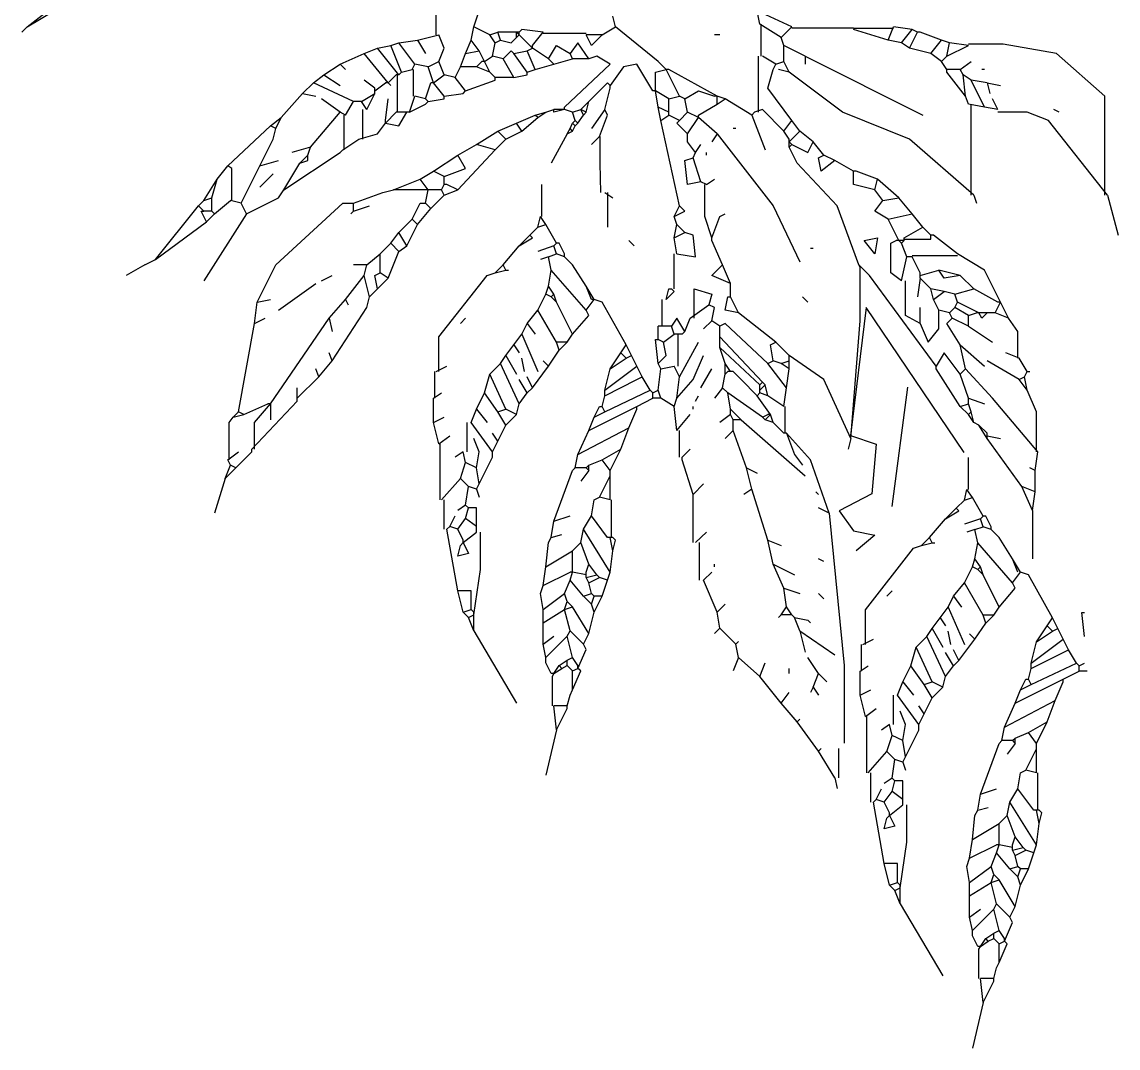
# Model space of a CAD drawing. Header units: millimetres. Extents: x 284148 to 331264, y 78716 to 101523.
# Drawn here: x 300276 to 301779, y 93720 to 95128 of the extents above; entities that cross this region are included whole.
import ezdxf

# ---------------------------------------------------------------- set-up
doc = ezdxf.new("R2010")
doc.units = ezdxf.units.MM

# ---------------------------------------------------------------- blocks, each defined once
blk = doc.blocks.new('A$C3FA46AE9')
at = {"linetype": 'Continuous'}
for p, q in [((1158, 1015.7), (1136.5, 840.2)), ((1292.4, 816.8), (1158, 1015.7)), ((1214.5, 906.5), (1193, 742.8)), ((1136.5, 840.2), (1171.6, 828.5)), ((1171.6, 828.5), (1165.8, 760.3)), ((1165.8, 760.3), (1120.9, 736.9)), ((1120.9, 736.9), (1140.4, 709.6)), ((1140.4, 709.6), (1169.6, 703.8)), ((1169.6, 703.8), (1144.3, 682.3))]:
    blk.add_line(p, q, dxfattribs=at)
for points in [[(619.7, 1400.9), (634.3, 1444.9)], [(7.3, 1400.9), (58.6, 1441.3)], [(7.3, 1400.9), (62.4, 1433.9)], [(568.3, 1389.9), (568.3, 1441.3)], [(814, 1400.9), (810.3, 1415.6)], [(1056, 1400.9), (1008.3, 1422.9)], [(1012, 1404.6), (1008.3, 1422.9)], [(7.3, 1400.9), (0, 1393.6)], [(616, 1382.6), (619.7, 1400.9)], [(641.7, 1389.9), (619.7, 1400.9)], [(795.7, 1389.9), (814, 1400.9)], [(883.6, 1342.3), (872.7, 1353.3), (814, 1400.9)], [(1041.4, 1386.3), (1012, 1404.6)], [(1013.8, 1360.6), (1013.8, 1404.6)], [(1041.4, 1386.3), (1056, 1400.9)], [(1140.3, 1399.1), (1056, 1399.1)], [(1140.3, 1399.1), (1195.4, 1399.1)], [(1188, 1382.6), (1195.4, 1400.9)], [(1221, 1397.3), (1195.4, 1400.9)], [(542.6, 1382.6), (572, 1389.9)], [(572, 1353.3), (579.3, 1371.6), (572, 1389.9)], [(641.7, 1389.9), (652.7, 1393.6)], [(649, 1378.9), (641.7, 1389.9)], [(656.3, 1382.6), (652.7, 1393.6)], [(674.7, 1393.6), (652.7, 1393.6)], [(656.3, 1382.6), (671, 1378.9), (678.3, 1386.3)], [(678.3, 1393.6), (674.7, 1393.6)], [(678.3, 1386.3), (678.3, 1393.6)], [(682, 1389.9), (678.3, 1393.6)], [(682, 1393.6), (678.3, 1393.6)], [(678.3, 1386.3), (682, 1389.9)], [(715, 1393.6), (685.7, 1397.3), (682, 1393.6)], [(682, 1389.9), (682, 1393.6)], [(700.3, 1371.6), (682, 1389.9)], [(700.3, 1375.3), (715, 1393.6)], [(773.7, 1391.8), (715, 1391.8)], [(795.7, 1389.9), (773.7, 1389.9)], [(795.7, 1389.9), (781, 1375.3), (773.7, 1389.9)], [(957, 1389.9), (949.7, 1389.9)], [(1045, 1375.3), (1041.4, 1386.3)], [(1188, 1382.6), (1140.3, 1397.3)], [(1206.3, 1378.9), (1221, 1397.3)], [(1217.3, 1371.6), (1228.3, 1393.6)], [(1228.3, 1393.6), (1221, 1397.3)], [(1261.3, 1382.6), (1232, 1393.6), (1228.3, 1393.6)], [(469.3, 1364.3), (487.6, 1371.6)], [(487.6, 1371.6), (506, 1375.3)], [(517, 1334.9), (487.6, 1371.6)], [(506, 1375.3), (517, 1378.9)], [(520.7, 1338.6), (506, 1375.3)], [(517, 1378.9), (542.6, 1382.6)], [(539, 1349.6), (517, 1378.9)], [(542.6, 1382.6), (553.7, 1364.3)], [(608.6, 1364.3), (616, 1382.6)], [(627, 1368), (616, 1382.6)], [(645.4, 1360.6), (649, 1378.9)], [(649, 1378.9), (656.3, 1382.6)], [(693, 1368), (700.3, 1371.6)], [(700.3, 1371.6), (700.3, 1375.3)], [(722.3, 1356.9), (700.3, 1371.6)], [(722.3, 1356.9), (733.3, 1375.3), (751.7, 1364.3)], [(777.3, 1356.9), (762.6, 1378.9), (751.7, 1364.3)], [(1045, 1353.3), (1045, 1375.3)], [(1074.3, 1360.6), (1045, 1375.3)], [(1206.3, 1378.9), (1188, 1382.6)], [(1217.3, 1371.6), (1206.3, 1378.9)], [(1246.6, 1364.3), (1217.3, 1371.6)], [(1246.6, 1364.3), (1261.3, 1382.6)], [(1272.3, 1378.9), (1261.3, 1382.6)], [(1268.7, 1360.6), (1272.3, 1378.9)], [(1268.7, 1360.6), (1298, 1375.3)], [(1298, 1375.3), (1272.3, 1378.9)], [(1485, 1169.9), (1485, 1305.6), (1419, 1364.3), (1345.7, 1377.1), (1298, 1377.1)], [(436.3, 1349.6), (469.3, 1364.3)], [(502.3, 1323.9), (469.3, 1364.3)], [(557.3, 1345.9), (572, 1353.3)], [(579.3, 1334.9), (572, 1353.3)], [(601.3, 1345.9), (608.6, 1364.3)], [(608.6, 1364.3), (627, 1368)], [(623.3, 1345.9), (630.7, 1353.3)], [(634.3, 1353.3), (627, 1368)], [(634.3, 1353.3), (630.7, 1353.3)], [(634.3, 1353.3), (645.4, 1360.6)], [(641.7, 1338.6), (634.3, 1353.3)], [(660, 1356.9), (645.4, 1360.6)], [(660, 1356.9), (671, 1368), (674.7, 1364.3)], [(674.7, 1331.3), (660, 1356.9)], [(674.7, 1364.3), (693, 1368)], [(693, 1338.6), (674.7, 1364.3)], [(704, 1342.3), (693, 1368)], [(729.6, 1349.6), (722.3, 1356.9)], [(729.6, 1349.6), (755.3, 1356.9)], [(744.3, 1290.9), (806.7, 1349.6), (788.3, 1360.6), (777.3, 1356.9)], [(755.3, 1356.9), (751.7, 1364.3)], [(777.3, 1356.9), (755.3, 1356.9)], [(1010.2, 1283.6), (1010.2, 1360.6)], [(1034, 1349.6), (1015.7, 1360.6)], [(1034, 1349.6), (1045, 1353.3)], [(1052.3, 1338.6), (1045, 1353.3)], [(1074.3, 1360.6), (1235.7, 1279.9)], [(1074.3, 1360.6), (1074.3, 1349.6)], [(1261.3, 1353.3), (1246.6, 1364.3)], [(1261.3, 1353.3), (1268.7, 1360.6)], [(1268.7, 1342.3), (1261.3, 1353.3)], [(1287, 1342.3), (1301.7, 1353.3)], [(414.3, 1334.9), (436.3, 1349.6)], [(436.3, 1349.6), (443.7, 1342.3)], [(517, 1334.9), (520.7, 1338.6)], [(520.7, 1338.6), (535.3, 1342.3)], [(535.3, 1342.3), (539, 1349.6)], [(537.2, 1305.6), (537.2, 1342.3)], [(557.3, 1345.9), (539, 1349.6)], [(564.7, 1323.9), (557.3, 1345.9)], [(594, 1331.3), (601.3, 1345.9)], [(623.3, 1345.9), (601.3, 1345.9)], [(641.7, 1338.6), (623.3, 1345.9)], [(649, 1331.3), (641.7, 1338.6)], [(674.7, 1331.3), (693, 1334.9), (693, 1338.6)], [(693, 1338.6), (704, 1342.3)], [(704, 1342.3), (729.6, 1349.6)], [(865.3, 1312.9), (843.3, 1349.6), (825, 1345.9), (806.7, 1320.3)], [(869, 1312.9), (869, 1338.6), (883.6, 1342.3)], [(953.3, 1305.6), (887.4, 1342.3), (883.6, 1342.3)], [(902, 1305.6), (891, 1327.6), (883.6, 1342.3)], [(1056, 1272.6), (1023, 1316.6), (1030.3, 1342.3), (1034, 1349.6)], [(1052.3, 1338.6), (1037.6, 1342.3)], [(1305.3, 1169.9), (1217.3, 1246.9), (1125.6, 1283.6), (1052.3, 1338.6)], [(1294.3, 1305.6), (1268.7, 1338.6), (1268.7, 1342.3)], [(1287, 1342.3), (1268.7, 1342.3)], [(1290.7, 1334.9), (1287, 1342.3)], [(1320, 1342.3), (1316.4, 1342.3)], [(385, 1309.3), (399.7, 1323.9)], [(399.7, 1323.9), (414.3, 1334.9)], [(454.6, 1298.3), (399.7, 1323.9)], [(414.3, 1334.9), (436.3, 1320.3)], [(484, 1316.6), (469.3, 1327.6)], [(484, 1312.9), (498.7, 1323.9)], [(502.3, 1323.9), (498.7, 1323.9)], [(502.3, 1323.9), (513.3, 1334.9)], [(502.3, 1323.9), (506, 1320.3)], [(517, 1334.9), (513.3, 1334.9)], [(515.2, 1283.6), (515.2, 1334.9)], [(553.7, 1301.9), (561, 1323.9)], [(564.7, 1323.9), (561, 1323.9)], [(564.7, 1323.9), (579.3, 1334.9)], [(579.3, 1305.6), (564.7, 1323.9)], [(594, 1331.3), (579.3, 1334.9)], [(608.6, 1312.9), (594, 1331.3)], [(608.6, 1312.9), (649, 1327.6), (649, 1331.3)], [(674.7, 1331.3), (649, 1331.3)], [(777.3, 1298.3), (803, 1323.9), (806.7, 1320.3)], [(1294.3, 1305.6), (1290.7, 1334.9)], [(1301.7, 1327.6), (1290.7, 1334.9)], [(1320, 1290.9), (1301.7, 1327.6)], [(1323.7, 1323.9), (1301.7, 1327.6)], [(1323.7, 1323.9), (1342, 1320.3)], [(1323.7, 1323.9), (1327.3, 1309.3)], [(355.7, 1276.3), (385, 1309.3)], [(385, 1309.3), (403.3, 1305.6)], [(465.7, 1298.3), (484, 1309.3)], [(473, 1287.3), (484, 1309.3)], [(484, 1312.9), (484, 1316.6)], [(484, 1309.3), (484, 1312.9)], [(579.3, 1305.6), (605, 1309.3), (608.6, 1312.9)], [(799.3, 1287.3), (806.7, 1316.6), (806.7, 1320.3)], [(869, 1312.9), (865.3, 1312.9)], [(872.7, 1290.9), (869, 1312.9)], [(887.4, 1301.9), (869, 1312.9)], [(909.3, 1301.9), (927.7, 1312.9), (949.7, 1305.6)], [(436.3, 1283.6), (410.7, 1301.9)], [(443.7, 1279.9), (454.6, 1298.3)], [(465.7, 1298.3), (454.6, 1298.3)], [(473, 1287.3), (465.7, 1298.3)], [(498.7, 1272.6), (502.3, 1301.9)], [(531.7, 1283.6), (539, 1305.6)], [(531.7, 1283.6), (553.7, 1294.6), (557.3, 1298.3)], [(553.7, 1301.9), (539, 1305.6)], [(557.3, 1298.3), (553.7, 1301.9)], [(557.3, 1298.3), (579.3, 1301.9), (579.3, 1305.6)], [(766.4, 1287.3), (777.3, 1298.3)], [(773.7, 1283.6), (777.3, 1298.3)], [(887.4, 1301.9), (902, 1305.6)], [(887.4, 1287.3), (887.4, 1301.9)], [(909.3, 1301.9), (902, 1305.6)], [(913, 1283.6), (909.3, 1301.9)], [(927.7, 1279.9), (953.3, 1294.6)], [(953.3, 1305.6), (949.7, 1305.6)], [(953.3, 1294.6), (953.3, 1305.6)], [(964.3, 1301.9), (953.3, 1305.6)], [(953.3, 1294.6), (964.3, 1301.9)], [(1001, 1279.9), (964.3, 1301.9)], [(1298, 1294.6), (1294.3, 1305.6)], [(1320, 1290.9), (1298, 1294.6)], [(1301.7, 1169.9), (1301.7, 1294.6)], [(1338.3, 1287.3), (1331, 1301.9)], [(396, 1235.9), (436.3, 1283.6)], [(443.7, 1279.9), (436.3, 1283.6)], [(441.8, 1232.3), (441.8, 1279.9)], [(467.5, 1246.9), (467.5, 1287.3)], [(498.7, 1268.9), (513.3, 1283.6)], [(498.7, 1268.9), (517, 1265.3), (528, 1283.6)], [(524.3, 1283.6), (513.3, 1283.6)], [(528, 1283.6), (524.3, 1283.6)], [(531.7, 1283.6), (528, 1283.6)], [(678.3, 1268.9), (704, 1279.9)], [(704, 1279.9), (718.7, 1283.6)], [(707.7, 1276.3), (704, 1279.9)], [(707.7, 1276.3), (718.7, 1283.6)], [(718.7, 1283.6), (729.6, 1287.3)], [(744.3, 1287.3), (729.6, 1287.3)], [(744.3, 1287.3), (729.6, 1283.6), (729.6, 1287.3)], [(744.3, 1287.3), (744.3, 1290.9)], [(755.3, 1283.6), (744.3, 1287.3)], [(755.3, 1283.6), (766.4, 1287.3)], [(759, 1272.6), (755.3, 1283.6)], [(762.6, 1268.9), (770, 1279.9)], [(770, 1279.9), (766.4, 1287.3)], [(773.7, 1283.6), (766.4, 1287.3)], [(770, 1279.9), (773.7, 1283.6)], [(799.3, 1287.3), (781, 1261.6)], [(792, 1250.6), (803, 1279.9), (799.3, 1287.3)], [(876.3, 1272.6), (872.7, 1290.9)], [(887.4, 1283.6), (872.7, 1290.9)], [(876.3, 1272.6), (887.4, 1279.9)], [(887.4, 1283.6), (887.4, 1287.3)], [(887.4, 1279.9), (887.4, 1283.6)], [(902, 1272.6), (887.4, 1279.9)], [(902, 1272.6), (913, 1283.6)], [(927.7, 1276.3), (913, 1283.6)], [(927.7, 1276.3), (927.7, 1279.9)], [(1001, 1279.9), (1004.6, 1283.6)], [(1001, 1279.9), (1019.3, 1232.3)], [(1045, 1257.9), (1015.7, 1287.3), (1004.6, 1283.6)], [(1338.3, 1287.3), (1320, 1290.9)], [(1488.7, 1169.9), (1408, 1272.6), (1378.7, 1283.6), (1338.3, 1283.6)], [(1422.7, 1283.6), (1415.3, 1287.3)], [(282.3, 1210.3), (341, 1265.3)], [(341, 1265.3), (355.7, 1276.3)], [(348.3, 1261.6), (341, 1265.3)], [(348.3, 1261.6), (355.7, 1276.3)], [(462, 1246.9), (487.6, 1254.3), (498.7, 1268.9)], [(498.7, 1268.9), (498.7, 1272.6)], [(652.7, 1257.9), (678.3, 1268.9)], [(685.7, 1257.9), (678.3, 1268.9)], [(685.7, 1257.9), (707.7, 1276.3)], [(751.7, 1261.6), (755.3, 1268.9)], [(755.3, 1268.9), (759, 1272.6)], [(759, 1265.3), (755.3, 1268.9)], [(755.3, 1257.9), (759, 1265.3)], [(762.6, 1268.9), (759, 1272.6)], [(759, 1265.3), (762.6, 1268.9)], [(902, 1155.3), (876.3, 1272.6)], [(913, 1254.3), (898.3, 1268.9), (902, 1272.6)], [(913, 1254.3), (927.7, 1276.3)], [(953.3, 1254.3), (927.7, 1276.3)], [(1045, 1257.9), (1056, 1272.6)], [(1067, 1257.9), (1056, 1272.6)], [(326.3, 1210.3), (344.7, 1246.9), (348.3, 1261.6)], [(623.3, 1239.6), (652.7, 1257.9)], [(663.7, 1246.9), (652.7, 1257.9)], [(663.7, 1246.9), (685.7, 1257.9)], [(748, 1254.3), (726, 1213.9)], [(748, 1254.3), (751.7, 1261.6)], [(748, 1254.3), (755.3, 1257.9)], [(755.3, 1257.9), (751.7, 1261.6)], [(792, 1250.6), (781, 1239.6)], [(793.8, 1173.6), (792.9, 1213.9), (792.9, 1250.6)], [(924, 1228.6), (913, 1243.3), (913, 1254.3)], [(953.3, 1254.3), (946, 1243.3)], [(953.3, 1254.3), (1030.3, 1155.3), (1067, 1078.3)], [(979, 1261.6), (975.3, 1261.6)], [(1052.3, 1246.9), (1045, 1257.9)], [(1052.3, 1243.3), (1067, 1257.9)], [(1085.3, 1243.3), (1067, 1257.9)], [(396, 1235.9), (370.4, 1228.6)], [(392.3, 1224.9), (396, 1235.9)], [(440, 1232.3), (462, 1246.9)], [(597.7, 1224.9), (623.3, 1239.6)], [(649, 1232.3), (623.3, 1239.6)], [(649, 1232.3), (663.7, 1246.9)], [(924, 1228.6), (931.3, 1239.6)], [(1052.3, 1243.3), (1052.3, 1246.9)], [(1052.3, 1235.9), (1052.3, 1243.3)], [(1056, 1239.6), (1052.3, 1243.3)], [(1052.3, 1235.9), (1056, 1239.6)], [(1147.7, 1074.6), (1118.3, 1155.3), (1063.3, 1213.9), (1052.3, 1235.9)], [(1056, 1239.6), (1078, 1228.6), (1085.3, 1243.3)], [(1100, 1224.9), (1085.3, 1243.3)], [(359.3, 1177.3), (436.3, 1228.6), (440, 1232.3)], [(381.3, 1213.9), (392.3, 1224.9)], [(381.3, 1213.9), (392.3, 1217.6), (392.3, 1224.9)], [(564.7, 1202.9), (597.7, 1224.9)], [(579.3, 1195.6), (608.6, 1206.6), (597.7, 1224.9)], [(597.7, 1177.3), (649, 1232.3)], [(931.3, 1188.3), (913, 1184.6), (909.3, 1217.6), (920.4, 1221.3)], [(920.4, 1221.3), (924, 1228.6)], [(931.3, 1188.3), (920.4, 1221.3)], [(938.7, 1224.9), (938.7, 1228.6)], [(1114.7, 1217.6), (1096.3, 1202.9), (1092.6, 1221.3), (1100, 1224.9)], [(1114.7, 1217.6), (1100, 1224.9)], [(267.6, 1191.9), (282.3, 1210.3)], [(287.8, 1162.6), (287.8, 1206.6), (282.3, 1210.3)], [(300.6, 1158.9), (326.3, 1210.3)], [(326.3, 1210.3), (352, 1217.6)], [(359.3, 1177.3), (381.3, 1213.9)], [(546.3, 1191.9), (564.7, 1202.9)], [(579.3, 1195.6), (564.7, 1202.9)], [(1140.3, 1202.9), (1114.7, 1217.6)], [(1169.7, 1177.3), (1140.3, 1184.6), (1140.3, 1202.9)], [(1173.3, 1191.9), (1144, 1202.9), (1140.3, 1202.9)], [(249.3, 1162.6), (267.6, 1191.9)], [(260.3, 1166.3), (267.6, 1191.9)], [(326.3, 1180.9), (344.7, 1199.3)], [(509.7, 1177.3), (546.3, 1191.9)], [(557.3, 1177.3), (546.3, 1191.9)], [(579.3, 1184.6), (579.3, 1195.6)], [(938.7, 1184.6), (931.3, 1188.3)], [(938.7, 1184.6), (949.7, 1191.9)], [(1169.7, 1177.3), (1173.3, 1191.9)], [(1202.7, 1166.3), (1173.3, 1191.9)], [(308, 1144.3), (352, 1166.3), (359.3, 1177.3)], [(454.6, 1158.9), (495, 1173.6), (509.7, 1177.3)], [(553.7, 1177.3), (509.7, 1177.3)], [(553.7, 1158.9), (557.3, 1177.3)], [(557.3, 1177.3), (553.7, 1177.3)], [(575.6, 1177.3), (557.3, 1177.3)], [(575.6, 1177.3), (579.3, 1184.6)], [(579.3, 1169.9), (575.6, 1177.3)], [(597.7, 1177.3), (583, 1184.6), (579.3, 1184.6)], [(579.3, 1169.9), (597.7, 1177.3)], [(713.1, 1140.6), (713.1, 1184.6)], [(799.3, 1173.6), (810.3, 1166.3)], [(803, 1173.6), (803, 1125.9)], [(946, 1111.3), (936.8, 1140.6), (936.8, 1184.6)], [(1180.7, 1162.6), (1169.7, 1177.3)], [(242, 1155.3), (249.3, 1162.6)], [(249.3, 1162.6), (260.3, 1166.3)], [(260.3, 1147.9), (260.3, 1166.3)], [(264, 1144.3), (286, 1162.6)], [(300.6, 1158.9), (286, 1162.6)], [(308, 1144.3), (300.6, 1158.9)], [(322.7, 1023.3), (348.3, 1074.6), (440, 1158.9), (454.6, 1158.9)], [(454.6, 1147.9), (454.6, 1158.9)], [(535.3, 1136.9), (546.3, 1158.9), (553.7, 1158.9)], [(561, 1151.6), (553.7, 1158.9)], [(561, 1151.6), (579.3, 1169.9)], [(1188, 1136.9), (1169.7, 1147.9), (1180.7, 1162.6)], [(1180.7, 1162.6), (1202.7, 1166.3)], [(1221, 1144.3), (1202.7, 1166.3)], [(1305.3, 1169.9), (1309, 1158.9)], [(1488.7, 1169.9), (1503.3, 1114.9)], [(183.3, 1081.9), (242, 1155.3)], [(249.3, 1147.9), (242, 1155.3)], [(253, 1133.3), (245.7, 1147.9), (249.3, 1147.9)], [(260.3, 1147.9), (249.3, 1147.9)], [(308, 1144.3), (249.3, 1052.6)], [(253, 1133.3), (264, 1144.3)], [(264, 1144.3), (260.3, 1147.9)], [(454.6, 1147.9), (451, 1144.3)], [(454.6, 1147.9), (476.7, 1155.3)], [(542.6, 1129.6), (561, 1151.6)], [(894.7, 1140.6), (909.3, 1147.9), (902, 1155.3)], [(894.7, 1140.6), (902, 1155.3)], [(946, 1111.3), (957, 1140.6), (964.3, 1144.3)], [(1188, 1136.9), (1221, 1144.3)], [(1235.7, 1125.9), (1221, 1144.3)], [(183.3, 1081.9), (253, 1133.3)], [(517, 1118.6), (535.3, 1136.9)], [(528, 1100.3), (542.6, 1129.6)], [(542.6, 1129.6), (535.3, 1136.9)], [(707.7, 1125.9), (711.3, 1140.6)], [(707.7, 1125.9), (718.7, 1129.6)], [(718.7, 1129.6), (711.3, 1140.6)], [(733.3, 1103.9), (718.7, 1129.6)], [(898.3, 1129.6), (894.7, 1140.6)], [(894.7, 1111.3), (898.3, 1129.6)], [(909.3, 1118.6), (898.3, 1129.6)], [(1202.7, 1107.6), (1188, 1136.9)], [(506, 1103.9), (517, 1118.6)], [(528, 1100.3), (517, 1118.6)], [(682, 1100.3), (700.3, 1111.3), (696.6, 1114.9)], [(682, 1100.3), (696.6, 1114.9)], [(696.6, 1114.9), (707.7, 1125.9)], [(894.7, 1111.3), (909.3, 1118.6)], [(898.3, 1089.3), (924, 1085.6), (920.4, 1114.9), (909.3, 1118.6)], [(1210, 1111.3), (1235.7, 1125.9)], [(1210, 1109.4), (1246.6, 1109.4), (1246.6, 1114.9)], [(1246.6, 1114.9), (1235.7, 1125.9)], [(1283.3, 1089.3), (1250.3, 1114.9), (1246.6, 1114.9)], [(491.4, 1089.3), (506, 1103.9)], [(517, 1092.9), (506, 1103.9)], [(517, 1092.9), (528, 1100.3)], [(660, 1074.6), (682, 1100.3)], [(729.6, 1100.3), (707.7, 1092.9)], [(729.6, 1100.3), (733.3, 1103.9)], [(733.3, 1089.3), (729.6, 1100.3)], [(744.3, 1089.3), (737, 1103.9), (733.3, 1103.9)], [(839.7, 1100.3), (832.3, 1107.6)], [(898.3, 1089.3), (894.7, 1111.3)], [(960.7, 1074.6), (946, 1107.6), (946, 1111.3)], [(1169.7, 1089.3), (1155, 1107.6), (1173.3, 1111.3), (1169.7, 1089.3)], [(1206.3, 1052.6), (1191.7, 1063.6), (1191.7, 1103.9), (1199, 1107.6)], [(1202.7, 1107.6), (1199, 1107.6)], [(1206.3, 1103.9), (1202.7, 1107.6)], [(1210, 1107.6), (1202.7, 1107.6)], [(1206.3, 1103.9), (1210, 1107.6)], [(1213.7, 1085.6), (1206.3, 1103.9)], [(1210, 1107.6), (1210, 1111.3)], [(473, 1074.6), (491.4, 1089.3)], [(491.4, 1063.6), (491.4, 1089.3)], [(502.3, 1056.3), (517, 1092.9)], [(722.3, 1085.6), (711.3, 1081.9)], [(722.3, 1085.6), (733.3, 1089.3)], [(726, 1067.3), (722.3, 1085.6)], [(744.3, 1085.6), (733.3, 1089.3)], [(744.3, 1085.6), (744.3, 1089.3)], [(755.3, 1074.6), (744.3, 1085.6)], [(755.3, 1074.6), (744.3, 1085.6)], [(894.7, 1041.6), (894.7, 1089.3)], [(1085.3, 1096.6), (1081.7, 1096.6)], [(1206.3, 1052.6), (1213.7, 1085.6)], [(1221, 1085.6), (1213.7, 1085.6)], [(1221, 1087.4), (1283.3, 1087.4)], [(1232, 1063.6), (1221, 1085.6)], [(1342, 1023.3), (1320, 1067.3), (1283.3, 1089.3)], [(168.7, 1074.6), (143, 1059.9)], [(168.7, 1074.6), (183.3, 1081.9)], [(168.7, 1074.6), (183.3, 1081.9)], [(473, 1074.6), (454.6, 1074.6)], [(469.3, 1059.9), (473, 1074.6)], [(649, 1063.6), (660, 1074.6)], [(663.7, 1067.3), (660, 1074.6)], [(773.7, 1045.3), (755.3, 1074.6)], [(971.6, 1048.9), (946, 1059.9), (960.7, 1074.6)], [(971.6, 1048.9), (960.7, 1074.6)], [(1136.7, 836.3), (1149.5, 997.6), (1149.5, 1070.9), (1147.7, 1074.6)], [(1254, 935.3), (1162.4, 1059.9), (1147.7, 1074.6)], [(410.7, 1052.6), (425.3, 1059.9)], [(443.7, 1026.9), (469.3, 1059.9)], [(476.7, 1030.6), (469.3, 1059.9)], [(487.6, 1041.6), (484, 1059.9), (491.4, 1063.6)], [(487.6, 1041.6), (502.3, 1056.3)], [(502.3, 1056.3), (491.4, 1063.6)], [(572, 927.9), (572, 975.6), (638, 1059.9), (649, 1063.6)], [(649, 1063.6), (663.7, 1067.3)], [(663.7, 1067.3), (667.3, 1067.3)], [(722.3, 1045.3), (726, 1067.3)], [(773.7, 1012.3), (726, 1067.3)], [(1232, 993.9), (1211.8, 1004.9), (1211.8, 1052.6)], [(1232, 1056.3), (1228.3, 1030.6)], [(1232, 1059.9), (1257.7, 1067.3)], [(1232, 1059.9), (1232, 1063.6)], [(1232, 1056.3), (1232, 1059.9)], [(1246.6, 1041.6), (1232, 1056.3)], [(1287, 1059.9), (1257.7, 1067.3)], [(1287, 1059.9), (1265, 1056.3), (1257.7, 1067.3)], [(1305.3, 1041.6), (1287, 1059.9)], [(352, 1012.3), (403.3, 1048.9)], [(476.7, 1030.6), (487.6, 1041.6)], [(718.7, 1034.3), (722.3, 1045.3)], [(729.6, 1034.3), (722.3, 1045.3)], [(784.7, 1026.9), (773.7, 1045.3)], [(781, 1026.9), (773.7, 1045.3)], [(883.6, 1026.9), (894.7, 1037.9), (891, 1041.6)], [(883.6, 1026.9), (887.4, 1041.6), (891, 1041.6)], [(922.2, 1001.3), (922.2, 1041.6), (946, 1034.3), (942.3, 1019.6)], [(971.6, 1030.6), (971.6, 1048.9)], [(1250.3, 1026.9), (1246.6, 1041.6)], [(1265, 1037.9), (1246.6, 1041.6)], [(1250.3, 1026.9), (1265, 1037.9)], [(1279.6, 1034.3), (1265, 1037.9)], [(1279.6, 1034.3), (1305.3, 1041.6)], [(1338.3, 1023.3), (1305.3, 1041.6)], [(319, 993.9), (322.7, 1023.3)], [(322.7, 1023.3), (341, 1026.9)], [(421.6, 1001.3), (443.7, 1026.9)], [(425.3, 942.6), (473, 1015.9), (476.7, 1030.6)], [(443.7, 1026.9), (447.3, 1019.6)], [(707.7, 1012.3), (718.7, 1034.3)], [(726, 1030.6), (718.7, 1034.3)], [(726, 1030.6), (729.6, 1034.3)], [(733.3, 1023.3), (726, 1030.6)], [(733.3, 1023.3), (729.6, 1034.3)], [(755.3, 979.3), (733.3, 1023.3)], [(773.7, 1012.3), (784.7, 1026.9)], [(784.7, 1026.9), (781, 1026.9)], [(828.7, 964.6), (795.7, 1023.3), (784.7, 1026.9)], [(878.2, 990.3), (878.2, 1026.9)], [(982.7, 1008.6), (964.3, 1012.3), (968, 1030.6), (971.6, 1030.6)], [(982.7, 1008.6), (971.6, 1030.6)], [(1078, 1023.3), (1070.7, 1030.6)], [(1257.7, 1012.3), (1250.3, 1026.9)], [(1283.3, 1023.3), (1279.6, 1034.3)], [(1279.6, 1015.9), (1283.3, 1023.3)], [(1312.6, 1008.6), (1283.3, 1023.3)], [(1334.7, 1008.6), (1342, 1023.3)], [(1342, 1023.3), (1338.3, 1023.3)], [(1353, 1001.3), (1342, 1023.3)], [(693, 993.9), (707.7, 1012.3)], [(733.3, 968.3), (707.7, 1012.3)], [(755.3, 979.3), (777.3, 1004.9), (773.7, 1012.3)], [(916.7, 1001.3), (942.3, 1019.6)], [(946, 997.6), (949.7, 1015.9), (942.3, 1019.6)], [(1034, 968.3), (982.7, 1008.6)], [(1232, 993.9), (1232, 1015.9)], [(1232, 993.9), (1243, 968.3), (1257.7, 986.6), (1257.7, 1012.3)], [(1272.3, 1008.6), (1257.7, 1012.3)], [(1272.3, 1008.6), (1279.6, 1015.9)], [(1276, 1001.3), (1272.3, 1008.6)], [(1298, 1004.9), (1279.6, 1015.9)], [(1298, 1004.9), (1309, 1008.6)], [(1312.6, 1008.6), (1309, 1008.6)], [(1323.7, 1008.6), (1312.6, 1008.6)], [(1323.7, 1008.6), (1316.4, 1001.3), (1312.6, 1008.6)], [(1334.7, 1008.6), (1323.7, 1008.6)], [(1353, 1001.3), (1334.7, 1008.6)], [(297, 872.9), (319, 993.9)], [(319, 993.9), (333.6, 1001.3)], [(341, 883.9), (421.6, 1001.3)], [(421.6, 1001.3), (425.3, 982.9)], [(601.3, 993.9), (608.6, 1001.3)], [(685.7, 979.3), (693, 993.9)], [(693, 993.9), (704, 979.3)], [(909.3, 982.9), (898.3, 1001.3), (891, 990.3)], [(909.3, 982.9), (916.7, 1001.3)], [(946, 997.6), (935, 986.6)], [(957, 990.3), (946, 997.6)], [(1023, 938.9), (964.3, 993.9), (957, 990.3)], [(1287, 964.6), (1268.7, 993.9), (1276, 1001.3)], [(1298, 990.3), (1276, 1001.3)], [(1298, 990.3), (1298, 1004.9)], [(1365.8, 946.3), (1365.8, 982.9), (1353, 1001.3)], [(674.7, 964.6), (685.7, 979.3)], [(685.7, 979.3), (707.7, 927.9)], [(748, 968.3), (755.3, 979.3)], [(872.7, 971.9), (872.7, 990.3)], [(891, 990.3), (872.7, 990.3)], [(880, 968.3), (894.7, 979.3)], [(894.7, 979.3), (891, 990.3)], [(905.7, 979.3), (894.7, 979.3)], [(900.1, 935.3), (900.1, 979.3)], [(905.7, 979.3), (909.3, 982.9)], [(957, 975.6), (957, 990.3)], [(1298, 990.3), (1331, 968.3)], [(663.7, 949.9), (674.7, 964.6)], [(674.7, 964.6), (682, 953.6)], [(737, 957.3), (733.3, 968.3)], [(748, 968.3), (733.3, 968.3)], [(737, 957.3), (748, 968.3)], [(821.3, 953.6), (828.7, 964.6)], [(836, 949.9), (828.7, 964.6)], [(872.7, 938.9), (869, 971.9), (872.7, 971.9)], [(880, 968.3), (872.7, 971.9)], [(872.7, 938.9), (883.6, 949.9), (880, 968.3)], [(902, 920.6), (927.7, 968.3)], [(1015.7, 913.3), (957, 975.6)], [(957, 960.9), (957, 975.6)], [(1030.3, 942.6), (1026.7, 964.6), (1034, 968.3)], [(1052.3, 949.9), (1034, 968.3)], [(1294.3, 931.6), (1287, 964.6)], [(1287, 964.6), (1320, 935.3)], [(425.3, 942.6), (421.6, 953.6)], [(656.3, 938.9), (663.7, 949.9)], [(663.7, 949.9), (678.3, 924.3)], [(722.3, 935.3), (737, 957.3)], [(806.7, 931.6), (821.3, 953.6)], [(828.7, 946.3), (821.3, 953.6)], [(828.7, 946.3), (836, 949.9)], [(843.3, 935.3), (836, 949.9)], [(898.3, 891.3), (920.4, 916.9), (935, 949.9)], [(1012, 909.6), (957, 960.9)], [(964.3, 938.9), (957, 960.9)], [(1136.7, 836.3), (1100, 916.9), (1052.3, 949.9)], [(1052.3, 946.3), (1052.3, 949.9)], [(1287, 924.3), (1265, 953.6), (1254, 935.3)], [(1367.6, 946.3), (1349.3, 953.6)], [(407, 920.6), (425.3, 942.6)], [(568.3, 927.9), (583, 935.3)], [(641.7, 924.3), (656.3, 938.9)], [(682, 883.9), (656.3, 938.9)], [(689.3, 927.9), (685.7, 946.3)], [(700.3, 905.9), (722.3, 935.3)], [(722.3, 935.3), (715, 942.6)], [(799.3, 902.3), (843.3, 935.3)], [(806.7, 931.6), (828.7, 946.3)], [(850.6, 920.6), (843.3, 935.3)], [(876.3, 931.6), (872.7, 938.9)], [(876.3, 931.6), (894.7, 935.3)], [(902, 920.6), (894.7, 935.3)], [(964.3, 924.3), (964.3, 938.9)], [(971.6, 927.9), (964.3, 938.9)], [(1023, 938.9), (1030.3, 942.6)], [(1048.7, 905.9), (1023, 938.9)], [(1041.4, 938.9), (1030.3, 942.6)], [(1041.4, 938.9), (1052.3, 942.6)], [(1052.3, 931.6), (1041.4, 938.9)], [(1052.3, 942.6), (1052.3, 946.3)], [(1052.3, 931.6), (1052.3, 942.6)], [(1287, 880.3), (1254, 931.6), (1254, 935.3)], [(1367.6, 916.9), (1323.7, 942.6)], [(1378.7, 927.9), (1367.6, 946.3)], [(377.7, 891.3), (407, 920.6)], [(407, 920.6), (403.3, 931.6)], [(566.5, 891.3), (566.5, 927.9)], [(634.3, 898.6), (641.7, 924.3)], [(663.7, 876.6), (641.7, 924.3)], [(700.3, 905.9), (693, 920.6)], [(799.3, 902.3), (806.7, 931.6)], [(799.3, 894.9), (843.3, 916.9), (850.6, 920.6)], [(861.7, 902.3), (850.6, 920.6)], [(872.7, 902.3), (876.3, 931.6)], [(898.3, 891.3), (902, 920.6)], [(931.3, 905.9), (946, 931.6)], [(960.7, 905.9), (964.3, 924.3)], [(964.3, 924.3), (968, 927.9)], [(971.6, 927.9), (968, 927.9)], [(975.3, 927.9), (971.6, 927.9)], [(986.3, 916.9), (975.3, 927.9)], [(986.3, 916.9), (975.3, 927.9)], [(1048.7, 905.9), (1052.3, 931.6)], [(1287, 924.3), (1294.3, 931.6)], [(1298, 891.3), (1287, 924.3)], [(1393.3, 817.9), (1331, 891.3), (1294.3, 931.6)], [(1367.6, 916.9), (1375, 920.6)], [(1375, 920.6), (1378.7, 927.9)], [(1378.7, 902.3), (1375, 920.6)], [(1378.7, 927.9), (1382.3, 927.9)], [(377.7, 891.3), (377.7, 905.9)], [(693, 898.6), (682, 916.9)], [(693, 898.6), (700.3, 905.9)], [(799.3, 872.9), (861.7, 902.3)], [(799.3, 894.9), (799.3, 902.3)], [(865.3, 898.6), (861.7, 902.3)], [(865.3, 898.6), (872.7, 902.3)], [(876.3, 891.3), (872.7, 902.3)], [(960.7, 905.9), (949.7, 891.3)], [(968, 898.6), (960.7, 905.9)], [(1008.3, 894.9), (986.3, 916.9)], [(1012, 909.6), (1015.7, 913.3)], [(1012, 902.3), (1019.3, 909.6)], [(1012, 905.9), (1012, 909.6)], [(1012, 902.3), (1012, 905.9)], [(1012, 898.6), (1012, 902.3)], [(1019.3, 909.6), (1015.7, 913.3)], [(1023, 894.9), (1019.3, 909.6)], [(1045, 880.3), (1048.7, 905.9)], [(1378.7, 902.3), (1367.6, 916.9)], [(1391.5, 817.9), (1391.5, 872.9), (1378.7, 902.3)], [(315.3, 821.6), (377.7, 887.6), (377.7, 891.3)], [(564.7, 891.3), (575.6, 898.6)], [(564.7, 858.3), (564.7, 891.3)], [(623.3, 876.6), (634.3, 898.6)], [(652.7, 872.9), (634.3, 898.6)], [(682, 883.9), (693, 898.6)], [(795.7, 880.3), (799.3, 894.9)], [(843.3, 880.3), (865.3, 891.3)], [(865.3, 891.3), (865.3, 898.6)], [(876.3, 891.3), (865.3, 891.3)], [(894.7, 880.3), (876.3, 891.3)], [(894.7, 880.3), (898.3, 891.3)], [(924, 887.6), (927.7, 894.9)], [(1015.7, 865.6), (968, 898.6)], [(971.6, 876.6), (968, 898.6)], [(1008.3, 894.9), (1012, 898.6)], [(1026.7, 869.3), (1008.3, 894.9)], [(1023, 894.9), (1012, 898.6)], [(1045, 880.3), (1023, 894.9)], [(1298, 883.9), (1298, 891.3)], [(1298, 891.3), (1320, 883.9)], [(289.7, 865.6), (297, 872.9)], [(304.3, 869.3), (297, 872.9)], [(304.3, 869.3), (337.4, 883.9)], [(319, 821.6), (319, 858.3), (341, 883.9)], [(341, 883.9), (337.4, 883.9)], [(341, 883.9), (341, 861.9)], [(616, 858.3), (623.3, 876.6)], [(623.3, 876.6), (638, 858.3)], [(652.7, 872.9), (663.7, 876.6)], [(663.7, 854.6), (652.7, 872.9)], [(678.3, 869.3), (663.7, 876.6)], [(678.3, 869.3), (682, 883.9)], [(777.3, 847.3), (843.3, 880.3)], [(784.7, 865.6), (792, 880.3), (795.7, 880.3)], [(784.7, 865.6), (799.3, 872.9)], [(799.3, 872.9), (795.7, 880.3)], [(832.3, 850.9), (843.3, 876.6), (843.3, 880.3)], [(898.3, 847.3), (894.7, 880.3)], [(920.4, 876.6), (920.4, 880.3)], [(986.3, 861.9), (971.6, 876.6)], [(971.6, 872.9), (971.6, 876.6)], [(971.6, 869.3), (971.6, 872.9)], [(1046.8, 843.6), (1046.8, 880.3)], [(1287, 880.3), (1298, 883.9)], [(1298, 869.3), (1287, 880.3)], [(1301.7, 872.9), (1298, 883.9)], [(1298, 869.3), (1301.7, 872.9)], [(1305.3, 858.3), (1301.7, 872.9)], [(284.1, 806.9), (284.1, 858.3), (289.7, 865.6)], [(289.7, 865.6), (304.3, 869.3)], [(564.7, 858.3), (579.3, 865.6)], [(572, 828.9), (564.7, 858.3)], [(610.5, 817.9), (610.5, 858.3)], [(645.4, 817.9), (616, 858.3)], [(663.7, 854.6), (678.3, 869.3)], [(777.3, 847.3), (784.7, 865.6)], [(898.3, 847.3), (916.7, 869.3)], [(971.6, 869.3), (957, 858.3)], [(975.3, 861.9), (971.6, 869.3)], [(975.3, 847.3), (975.3, 861.9)], [(986.3, 861.9), (975.3, 861.9)], [(986.3, 861.9), (1074.3, 784.9)], [(1015.7, 865.6), (1023, 869.3)], [(1019.3, 861.9), (1015.7, 865.6)], [(1019.3, 861.9), (1026.7, 869.3)], [(1030.3, 858.3), (1019.3, 861.9)], [(1026.7, 869.3), (1023, 869.3)], [(1030.3, 858.3), (1026.7, 869.3)], [(1045, 843.6), (1030.3, 858.3)], [(1305.3, 858.3), (1298, 869.3)], [(1312.6, 854.6), (1305.3, 858.3)], [(652.7, 832.6), (645.4, 843.6)], [(652.7, 832.6), (663.7, 854.6)], [(762.6, 814.3), (832.3, 850.9)], [(762.6, 814.3), (777.3, 847.3)], [(821.3, 821.6), (832.3, 850.9)], [(902, 810.6), (902, 847.3)], [(975.3, 847.3), (964.3, 836.3)], [(993.7, 795.9), (975.3, 847.3)], [(1048.7, 843.6), (1045, 843.6)], [(1107.3, 733.6), (1081.7, 806.9), (1048.7, 843.6)], [(1048.7, 843.6), (1059.7, 814.3), (1070.7, 799.6)], [(1323.7, 836.3), (1312.6, 854.6)], [(1323.7, 843.6), (1312.6, 854.6)], [(1323.7, 839.9), (1323.7, 843.6)], [(572, 828.9), (586.7, 839.9)], [(573.8, 751.9), (573.8, 828.9)], [(623.3, 795.9), (627, 817.9), (619.7, 836.3)], [(645.4, 817.9), (652.7, 832.6)], [(1136.7, 836.3), (1133, 821.6)], [(1323.7, 836.3), (1323.7, 839.9)], [(1323.7, 839.9), (1342, 836.3)], [(1371.3, 770.3), (1323.7, 836.3)], [(282.3, 806.9), (297, 817.9)], [(293.3, 795.9), (315.3, 817.9), (315.3, 821.6)], [(605, 817.9), (594, 810.6)], [(608.6, 803.3), (605, 817.9)], [(627, 773.9), (645.4, 810.6), (645.4, 817.9)], [(759, 795.9), (762.6, 814.3)], [(795.7, 806.9), (821.3, 821.6)], [(806.7, 792.3), (821.3, 821.6)], [(905.7, 810.6), (916.7, 821.6)], [(1389.7, 792.3), (1393.3, 817.9)], [(278.7, 781.3), (286, 799.6)], [(286, 799.6), (282.3, 806.9)], [(293.3, 795.9), (286, 799.6)], [(601.3, 781.3), (608.6, 803.3)], [(623.3, 795.9), (608.6, 803.3)], [(773.7, 795.9), (777.3, 799.6)], [(777.3, 799.6), (795.7, 806.9)], [(777.3, 792.3), (777.3, 799.6)], [(806.7, 792.3), (795.7, 806.9)], [(920.4, 759.3), (905.7, 806.9), (905.7, 810.6)], [(1298, 766.3), (1298, 810.3)], [(278.7, 781.3), (293.3, 795.9)], [(627, 773.9), (623.3, 795.9)], [(729.6, 722.6), (755.3, 792.3), (759, 795.9)], [(773.7, 795.9), (759, 795.9)], [(777.3, 792.3), (766.4, 777.6)], [(777.3, 792.3), (773.7, 795.9)], [(792, 755.6), (806.7, 784.9)], [(806.7, 784.9), (806.7, 792.3)], [(806.7, 751.9), (806.7, 784.9)], [(1001, 766.6), (993.7, 795.9)], [(993.7, 795.9), (1008.3, 788.6)], [(1389.7, 792.3), (1382.3, 795.9)], [(1389.7, 762.9), (1389.7, 792.3)], [(278.7, 781.3), (264, 733.6)], [(575.6, 751.9), (601.3, 781.3)], [(612.4, 770.3), (601.3, 781.3)], [(608.6, 744.6), (612.4, 770.3)], [(623.3, 766.6), (612.4, 770.3)], [(623.3, 766.6), (627, 773.9)], [(920.4, 759.3), (935, 773.9)], [(1386, 737.3), (1371.3, 770.3)], [(1389.7, 762.9), (1371.3, 770.3)], [(579.3, 711.6), (579.3, 751.9)], [(623.3, 766.6), (627, 755.6)], [(781, 729.9), (784.7, 751.9), (792, 755.6)], [(806.7, 751.9), (792, 755.6)], [(808.5, 700.6), (808.5, 751.9)], [(920.4, 693.3), (920.4, 748.3), (920.4, 759.3)], [(1001, 766.6), (990, 759.3)], [(1023, 696.9), (1001, 766.6)], [(1092.6, 759.3), (1089, 762.9)], [(1281.5, 740.7), (1292.5, 751.7)], [(1292.5, 751.7), (1296.1, 766.3)], [(1292.5, 751.7), (1303.5, 755.3)], [(1303.5, 755.3), (1296.1, 766.3)], [(1318.1, 729.7), (1303.5, 755.3)], [(1386, 737.3), (1389.7, 762.9)], [(608.6, 744.6), (597.7, 737.3)], [(612.4, 740.9), (608.6, 744.6)], [(608.6, 726.3), (612.4, 740.9)], [(623.3, 715.3), (623.3, 740.9), (612.4, 740.9)], [(1107.3, 733.6), (1092.6, 740.9)], [(1266.8, 726), (1285.1, 737), (1281.5, 740.7)], [(1266.8, 726), (1281.5, 740.7)], [(1386, 737.3), (1386, 671.3)], [(586.7, 715.3), (594, 729.9)], [(597.7, 711.6), (608.6, 726.3)], [(623.3, 715.3), (608.6, 726.3)], [(726, 700.6), (729.6, 722.6)], [(729.6, 722.6), (751.7, 729.9)], [(770, 711.6), (781, 729.9)], [(803, 700.6), (781, 729.9)], [(1107.3, 733.6), (1127.5, 524.6), (1127.5, 418.3)], [(1244.8, 700.3), (1266.8, 726)], [(1314.5, 726), (1292.5, 718.7)], [(1314.5, 726), (1318.1, 729.7)], [(1318.1, 715), (1314.5, 726)], [(1329.2, 715), (1321.8, 729.7), (1318.1, 729.7)], [(583, 711.6), (586.7, 715.3)], [(597.7, 627.3), (583, 711.6)], [(597.7, 711.6), (586.7, 715.3)], [(605, 696.9), (597.7, 711.6)], [(605, 693.3), (623.3, 707.9)], [(619.7, 594.3), (628.9, 656.6), (628.9, 707.9)], [(623.3, 707.9), (623.3, 715.3)], [(766.4, 693.3), (770, 711.6)], [(806.7, 652.9), (770, 711.6)], [(924, 693.3), (938.7, 707.9)], [(1307.1, 711.3), (1296.1, 707.7)], [(1307.1, 711.3), (1318.1, 715)], [(1310.8, 693), (1307.1, 711.3)], [(1329.2, 711.3), (1318.1, 715)], [(1329.2, 711.3), (1329.2, 715)], [(1340.1, 700.3), (1329.2, 711.3)], [(1340.1, 700.3), (1329.2, 711.3)], [(605, 693.3), (612.4, 678.6), (597.7, 674.9), (601.3, 689.6), (605, 693.3)], [(605, 693.3), (605, 696.9)], [(718.7, 660.3), (722.3, 693.3), (726, 700.6)], [(726, 700.6), (740.7, 704.3)], [(755.3, 682.3), (766.4, 693.3)], [(777.3, 663.9), (766.4, 693.3)], [(806.7, 700.6), (803, 700.6)], [(810.3, 682.3), (806.7, 700.6)], [(810.3, 700.6), (806.7, 700.6)], [(810.3, 682.3), (814, 696.9), (810.3, 700.6)], [(929.5, 641.9), (929.5, 693.3)], [(1030.3, 663.9), (1023, 696.9)], [(1023, 696.9), (1041.4, 689.6)], [(1233.8, 689.3), (1244.8, 700.3)], [(1233.8, 689.3), (1248.5, 693)], [(1248.5, 693), (1244.8, 700.3)], [(1248.5, 693), (1252.1, 693)], [(1307.1, 671), (1310.8, 693)], [(1358.4, 638), (1310.8, 693)], [(1358.4, 671), (1340.1, 700.3)], [(718.7, 660.3), (755.3, 682.3)], [(755.3, 652.9), (755.3, 682.3)], [(806.7, 652.9), (810.3, 682.3)], [(1156.8, 553.7), (1156.8, 601.3), (1222.8, 685.7), (1233.8, 689.3)], [(773.7, 652.9), (777.3, 663.9)], [(788.3, 649.3), (777.3, 663.9)], [(949.7, 660.3), (949.7, 663.9)], [(1045, 630.9), (1030.3, 663.9)], [(1030.3, 663.9), (1059.7, 649.3)], [(1100, 667.6), (1092.6, 671.3)], [(1303.5, 660), (1307.1, 671)], [(1314.5, 660), (1307.1, 671)], [(1369.5, 652.7), (1358.4, 671)], [(1365.8, 652.7), (1358.4, 671)], [(715, 634.6), (718.7, 660.3)], [(715, 634.6), (751.7, 652.9)], [(751.7, 641.9), (755.3, 652.9)], [(755.3, 652.9), (751.7, 652.9)], [(773.7, 649.3), (755.3, 652.9)], [(773.7, 649.3), (773.7, 652.9)], [(773.7, 645.6), (788.3, 649.3)], [(773.7, 645.6), (773.7, 649.3)], [(792, 645.6), (788.3, 649.3)], [(803, 641.9), (806.7, 652.9)], [(935, 641.9), (946, 652.9)], [(1292.5, 638), (1303.5, 660)], [(1310.8, 656.3), (1303.5, 660)], [(1310.8, 656.3), (1314.5, 660)], [(1318.1, 649), (1310.8, 656.3)], [(1318.1, 649), (1314.5, 660)], [(1340.1, 605), (1318.1, 649)], [(1358.4, 638), (1369.5, 652.7)], [(1413.5, 590.3), (1380.5, 649), (1369.5, 652.7)], [(715, 601.6), (711.3, 623.6), (715, 634.6)], [(744.3, 623.6), (751.7, 641.9)], [(770, 619.9), (751.7, 641.9)], [(777.3, 638.3), (773.7, 645.6)], [(777.3, 638.3), (792, 645.6)], [(781, 623.6), (777.3, 638.3)], [(803, 641.9), (792, 645.6)], [(795.7, 619.9), (803, 641.9)], [(953.3, 597.9), (935, 641.9)], [(1277.8, 619.7), (1292.5, 638)], [(1318.1, 594), (1292.5, 638)], [(1340.1, 605), (1362.2, 630.7), (1358.4, 638)], [(605, 597.9), (597.7, 627.3)], [(616, 601.6), (616, 627.3), (597.7, 627.3)], [(715, 601.6), (744.3, 623.6)], [(748, 612.6), (744.3, 623.6)], [(770, 619.9), (781, 623.6)], [(781, 608.9), (770, 619.9)], [(784.7, 619.9), (781, 623.6)], [(781, 608.9), (784.7, 619.9)], [(784.7, 597.9), (795.7, 619.9)], [(795.7, 619.9), (784.7, 619.9)], [(1048.7, 605.3), (1045, 630.9)], [(1045, 630.9), (1067, 623.6)], [(1100, 616.3), (1092.6, 623.6)], [(1186.1, 619.7), (1193.5, 627)], [(1270.5, 605), (1277.8, 619.7)], [(1277.8, 619.7), (1288.8, 605)], [(605, 597.9), (616, 601.6)], [(619.7, 597.9), (616, 601.6)], [(715, 583.3), (744.3, 601.6)], [(715, 583.3), (715, 601.6)], [(744.3, 601.6), (748, 612.6)], [(744.3, 601.6), (755.3, 605.3)], [(751.7, 572.3), (744.3, 601.6)], [(755.3, 605.3), (748, 612.6)], [(777.3, 568.6), (755.3, 605.3)], [(784.7, 597.9), (781, 608.9)], [(953.3, 597.9), (964.3, 608.9)], [(1041.4, 594.3), (1048.7, 605.3)], [(1056, 594.3), (1048.7, 605.3)], [(1259.5, 590.3), (1270.5, 605)], [(1270.5, 605), (1292.5, 553.7)], [(1332.8, 594), (1340.1, 605)], [(612.4, 590.6), (605, 597.9)], [(612.4, 590.6), (619.7, 594.3)], [(619.7, 572.3), (612.4, 590.6)], [(619.7, 594.3), (619.7, 597.9)], [(619.7, 572.3), (619.7, 594.3)], [(777.3, 568.6), (784.7, 597.9)], [(957, 575.9), (953.3, 597.9)], [(1041.4, 594.3), (1037.6, 590.6)], [(1056, 594.3), (1041.4, 594.3)], [(1059.7, 590.6), (1056, 594.3)], [(1067, 572.3), (1059.7, 590.6)], [(1059.7, 590.6), (1078, 586.9), (1081.7, 583.3)], [(1248.5, 575.7), (1259.5, 590.3)], [(1259.5, 590.3), (1266.8, 579.3)], [(1321.8, 583), (1318.1, 594)], [(1332.8, 594), (1318.1, 594)], [(1321.8, 583), (1332.8, 594)], [(1406.1, 579.3), (1413.5, 590.3)], [(1420.8, 575.7), (1413.5, 590.3)], [(1457.5, 564.7), (1453.8, 597.7), (1457.5, 597.7)], [(619.7, 572.3), (678.3, 473.3)], [(715, 553.9), (715, 583.3)], [(748, 564.9), (751.7, 572.3)], [(770, 553.9), (751.7, 572.3)], [(957, 575.9), (949.7, 568.6)], [(979, 553.9), (957, 575.9)], [(1067, 572.3), (1114.7, 539.3)], [(1067, 572.3), (1074.3, 542.9)], [(1241.2, 564.7), (1248.5, 575.7)], [(1248.5, 575.7), (1263.1, 550)], [(1274.2, 553.7), (1270.5, 572)], [(1307.1, 561), (1321.8, 583)], [(1391.5, 557.3), (1406.1, 579.3)], [(1391.5, 557.3), (1413.5, 572)], [(1413.5, 572), (1406.1, 579.3)], [(1413.5, 572), (1420.8, 575.7)], [(1428.2, 561), (1420.8, 575.7)], [(715, 553.9), (729.6, 564.9)], [(718.7, 535.6), (748, 564.9)], [(755.3, 535.6), (748, 564.9)], [(770, 553.9), (777.3, 568.6)], [(979, 553.9), (982.7, 557.6)], [(1153.2, 553.7), (1167.8, 561)], [(1226.5, 550), (1241.2, 564.7)], [(1266.8, 509.7), (1241.2, 564.7)], [(1285.1, 531.7), (1307.1, 561)], [(1307.1, 561), (1299.8, 568.3)], [(1384.1, 528), (1428.2, 561)], [(1384.1, 528), (1391.5, 557.3)], [(1435.5, 546.3), (1428.2, 561)], [(718.7, 535.6), (715, 553.9)], [(762.6, 520.9), (773.7, 546.6), (770, 553.9)], [(982.7, 535.6), (979, 553.9)], [(1151.3, 517), (1151.3, 553.7)], [(1219.1, 524.3), (1226.5, 550)], [(1248.5, 502.3), (1226.5, 550)], [(1277.8, 524.3), (1266.8, 542.7)], [(1285.1, 531.7), (1277.8, 546.3)], [(1384.1, 520.7), (1428.2, 542.7), (1435.5, 546.3)], [(1446.4, 528), (1435.5, 546.3)], [(726, 513.6), (718.7, 528.3), (718.7, 535.6)], [(737, 524.6), (748, 531.9)], [(748, 531.9), (755.3, 535.6)], [(748, 524.6), (748, 531.9)], [(762.6, 524.6), (755.3, 535.6)], [(982.7, 535.6), (975.3, 517.3)], [(1012, 509.9), (982.7, 535.6)], [(1012, 509.9), (1019.3, 528.3)], [(1092.6, 513.6), (1078, 535.6)], [(1277.8, 524.3), (1285.1, 531.7)], [(1384.1, 498.7), (1446.4, 528)], [(1384.1, 520.7), (1384.1, 528)], [(1450.1, 524.3), (1446.4, 528)], [(1450.1, 524.3), (1457.5, 528)], [(729.6, 513.6), (726, 513.6)], [(727.8, 469.6), (727.8, 509.9), (729.6, 513.6)], [(729.6, 513.6), (737, 524.6)], [(729.6, 513.6), (740.7, 520.9)], [(740.7, 520.9), (737, 524.6)], [(740.7, 520.9), (748, 524.6)], [(755.3, 517.3), (748, 524.6)], [(755.3, 491.6), (766.4, 517.3), (762.6, 520.9)], [(755.3, 517.3), (762.6, 520.9)], [(755.3, 491.6), (755.3, 517.3)], [(762.6, 520.9), (762.6, 524.6)], [(1052.3, 513.6), (1052.3, 520.9)], [(1085.3, 495.3), (1092.6, 513.6)], [(1092.6, 513.6), (1103.7, 502.6)], [(1149.5, 517), (1160.5, 524.3)], [(1149.5, 484), (1149.5, 517)], [(1208.2, 502.3), (1219.1, 524.3)], [(1237.5, 498.7), (1219.1, 524.3)], [(1266.8, 509.7), (1277.8, 524.3)], [(1380.5, 506), (1384.1, 520.7)], [(1428.2, 506), (1450.1, 517)], [(1450.1, 517), (1450.1, 524.3)], [(1461.1, 517), (1450.1, 517)], [(1041.4, 473.3), (1012, 509.9)], [(1200.8, 484), (1208.2, 502.3)], [(1208.2, 502.3), (1222.8, 484)], [(1237.5, 498.7), (1248.5, 502.3)], [(1248.5, 480.3), (1237.5, 498.7)], [(1263.1, 495), (1248.5, 502.3)], [(1263.1, 495), (1266.8, 509.7)], [(1362.2, 473), (1428.2, 506)], [(1369.5, 491.3), (1376.8, 506), (1380.5, 506)], [(1369.5, 491.3), (1384.1, 498.7)], [(1384.1, 498.7), (1380.5, 506)], [(1417.1, 476.7), (1428.2, 502.3), (1428.2, 506)], [(748, 469.6), (751.7, 484.3)], [(748, 469.6), (751.7, 484.3)], [(751.7, 484.3), (755.3, 491.6)], [(1041.4, 473.3), (1052.3, 487.9)], [(1085.3, 495.3), (1081.7, 487.9)], [(1085.3, 495.3), (1092.6, 484.3)], [(1149.5, 484), (1164.1, 491.3)], [(1156.8, 454.7), (1149.5, 484)], [(1195.3, 443.7), (1195.3, 484)], [(1230.1, 443.7), (1200.8, 484)], [(1248.5, 480.3), (1263.1, 495)], [(1362.2, 473), (1369.5, 491.3)], [(733.3, 436.6), (729.6, 469.6)], [(748, 469.6), (729.6, 469.6)], [(733.3, 436.6), (748, 465.9), (748, 469.6)], [(1063.3, 447.6), (1041.4, 473.3)], [(1237.5, 458.3), (1230.1, 469.3)], [(1237.5, 458.3), (1248.5, 480.3)], [(1347.5, 440), (1417.1, 476.7)], [(1347.5, 440), (1362.2, 473)], [(1406.1, 447.3), (1417.1, 476.7)], [(1063.3, 447.6), (1067, 451.3)], [(1156.8, 454.7), (1171.5, 465.7)], [(1158.6, 377.7), (1158.6, 454.7)], [(1208.2, 421.7), (1211.8, 443.7), (1204.4, 462)], [(1230.1, 443.7), (1237.5, 458.3)], [(733.3, 436.6), (718.7, 374.3)], [(1092.6, 407.3), (1063.3, 447.6)], [(1189.8, 443.7), (1178.8, 436.3)], [(1193.5, 429), (1189.8, 443.7)], [(1211.8, 399.7), (1230.1, 436.3), (1230.1, 443.7)], [(1343.8, 421.7), (1347.5, 440)], [(1380.5, 432.7), (1406.1, 447.3)], [(1391.5, 418), (1406.1, 447.3)], [(1186.1, 407), (1193.5, 429)], [(1208.2, 421.7), (1193.5, 429)], [(1211.8, 399.7), (1208.2, 421.7)], [(1314.5, 348.3), (1340.1, 418), (1343.8, 421.7)], [(1358.4, 421.7), (1343.8, 421.7)], [(1358.4, 421.7), (1362.2, 425.3)], [(1362.2, 418), (1358.4, 421.7)], [(1362.2, 425.3), (1380.5, 432.7)], [(1362.2, 418), (1362.2, 425.3)], [(1391.5, 418), (1380.5, 432.7)], [(1092.6, 407.3), (1096.3, 410.9)], [(1114.7, 370.6), (1092.6, 407.3)], [(1120.2, 370.6), (1120.2, 410.9)], [(1160.5, 377.7), (1186.1, 407)], [(1197.1, 396), (1186.1, 407)], [(1362.2, 418), (1351.1, 403.3)], [(1376.8, 381.3), (1391.5, 410.7)], [(1391.5, 410.7), (1391.5, 418)], [(1391.5, 377.7), (1391.5, 410.7)], [(1193.5, 370.3), (1197.1, 396)], [(1208.2, 392.3), (1197.1, 396)], [(1208.2, 392.3), (1211.8, 399.7)], [(1208.2, 392.3), (1211.8, 381.3)], [(1164.1, 337.3), (1164.1, 377.7)], [(1365.8, 355.7), (1369.5, 377.7), (1376.8, 381.3)], [(1391.5, 377.7), (1376.8, 381.3)], [(1393.3, 326.3), (1393.3, 377.7)], [(1114.7, 370.6), (1118.3, 355.9)], [(1193.5, 370.3), (1182.5, 363)], [(1197.1, 366.7), (1193.5, 370.3)], [(1193.5, 352), (1197.1, 366.7)], [(1208.2, 341), (1208.2, 366.7), (1197.1, 366.7)], [(1171.5, 341), (1178.8, 355.7)], [(1182.5, 337.3), (1193.5, 352)], [(1208.2, 341), (1193.5, 352)], [(1310.8, 326.3), (1314.5, 348.3)], [(1314.5, 348.3), (1336.5, 355.7)], [(1354.8, 337.3), (1365.8, 355.7)], [(1387.8, 326.3), (1365.8, 355.7)], [(1167.8, 337.3), (1171.5, 341)], [(1182.5, 253), (1167.8, 337.3)], [(1182.5, 337.3), (1171.5, 341)], [(1189.8, 322.7), (1182.5, 337.3)], [(1189.8, 319), (1208.2, 333.7)], [(1204.4, 220), (1213.6, 282.3), (1213.6, 333.7)], [(1208.2, 333.7), (1208.2, 341)], [(1351.1, 319), (1354.8, 337.3)], [(1391.5, 278.7), (1354.8, 337.3)], [(1189.8, 319), (1197.1, 304.3), (1182.5, 300.7), (1186.1, 315.3), (1189.8, 319)], [(1189.8, 319), (1189.8, 322.7)], [(1303.5, 286), (1307.1, 319), (1310.8, 326.3)], [(1310.8, 326.3), (1325.4, 330)], [(1340.1, 308), (1351.1, 319)], [(1362.2, 289.7), (1351.1, 319)], [(1391.5, 326.3), (1387.8, 326.3)], [(1395.2, 308), (1391.5, 326.3)], [(1395.2, 326.3), (1391.5, 326.3)], [(1395.2, 308), (1398.8, 322.7), (1395.2, 326.3)], [(1303.5, 286), (1340.1, 308)], [(1340.1, 278.7), (1340.1, 308)], [(1391.5, 278.7), (1395.2, 308)], [(1299.8, 260.3), (1303.5, 286)], [(1358.4, 278.7), (1362.2, 289.7)], [(1373.1, 275), (1362.2, 289.7)], [(1299.8, 260.3), (1336.5, 278.7)], [(1336.5, 267.7), (1340.1, 278.7)], [(1340.1, 278.7), (1336.5, 278.7)], [(1358.4, 275), (1340.1, 278.7)], [(1358.4, 275), (1358.4, 278.7)], [(1358.4, 271.3), (1373.1, 275)], [(1358.4, 271.3), (1358.4, 275)], [(1362.2, 264), (1358.4, 271.3)], [(1362.2, 264), (1376.8, 271.3)], [(1376.8, 271.3), (1373.1, 275)], [(1387.8, 267.7), (1376.8, 271.3)], [(1387.8, 267.7), (1391.5, 278.7)], [(1299.8, 227.3), (1296.1, 249.3), (1299.8, 260.3)], [(1329.2, 249.3), (1336.5, 267.7)], [(1354.8, 245.7), (1336.5, 267.7)], [(1365.8, 249.3), (1362.2, 264)], [(1380.5, 245.7), (1387.8, 267.7)], [(1189.8, 223.7), (1182.5, 253)], [(1200.8, 227.3), (1200.8, 253), (1182.5, 253)], [(1299.8, 227.3), (1329.2, 249.3)], [(1332.8, 238.3), (1329.2, 249.3)], [(1354.8, 245.7), (1365.8, 249.3)], [(1365.8, 234.7), (1354.8, 245.7)], [(1369.5, 245.7), (1365.8, 249.3)], [(1365.8, 234.7), (1369.5, 245.7)], [(1369.5, 223.7), (1380.5, 245.7)], [(1380.5, 245.7), (1369.5, 245.7)], [(1189.8, 223.7), (1200.8, 227.3)], [(1204.4, 223.7), (1200.8, 227.3)], [(1299.8, 209), (1329.2, 227.3)], [(1299.8, 209), (1299.8, 227.3)], [(1329.2, 227.3), (1332.8, 238.3)], [(1329.2, 227.3), (1340.1, 231)], [(1336.5, 198), (1329.2, 227.3)], [(1340.1, 231), (1332.8, 238.3)], [(1362.2, 194.3), (1340.1, 231)], [(1369.5, 223.7), (1365.8, 234.7)], [(1197.1, 216.3), (1189.8, 223.7)], [(1197.1, 216.3), (1204.4, 220)], [(1204.4, 198), (1197.1, 216.3)], [(1204.4, 220), (1204.4, 223.7)], [(1204.4, 198), (1204.4, 220)], [(1362.2, 194.3), (1369.5, 223.7)], [(1204.4, 198), (1263.1, 99)], [(1299.8, 179.7), (1299.8, 209)], [(1332.8, 190.7), (1336.5, 198)], [(1354.8, 179.7), (1336.5, 198)], [(1299.8, 179.7), (1314.5, 190.7)], [(1303.5, 161.3), (1332.8, 190.7)], [(1340.1, 161.3), (1332.8, 190.7)], [(1354.8, 179.7), (1362.2, 194.3)], [(1303.5, 161.3), (1299.8, 179.7)], [(1347.5, 146.7), (1358.4, 172.3), (1354.8, 179.7)], [(1310.8, 139.3), (1303.5, 154), (1303.5, 161.3)], [(1314.5, 139.3), (1321.8, 150.3)], [(1321.8, 150.3), (1332.8, 157.7)], [(1325.4, 146.7), (1321.8, 150.3)], [(1325.4, 146.7), (1332.8, 150.3)], [(1332.8, 157.7), (1340.1, 161.3)], [(1332.8, 150.3), (1332.8, 157.7)], [(1340.1, 143), (1332.8, 150.3)], [(1347.5, 150.3), (1340.1, 161.3)], [(1347.5, 146.7), (1347.5, 150.3)], [(1314.5, 139.3), (1310.8, 139.3)], [(1312.6, 95.3), (1312.6, 135.7), (1314.5, 139.3)], [(1314.5, 139.3), (1325.4, 146.7)], [(1340.1, 117.3), (1351.1, 143), (1347.5, 146.7)], [(1340.1, 143), (1347.5, 146.7)], [(1340.1, 117.3), (1340.1, 143)], [(1332.8, 95.3), (1336.5, 110)], [(1332.8, 95.3), (1336.5, 110)], [(1336.5, 110), (1340.1, 117.3)], [(1318.1, 62.3), (1314.5, 95.3)], [(1332.8, 95.3), (1314.5, 95.3)], [(1318.1, 62.3), (1332.8, 91.7), (1332.8, 95.3)], [(1318.1, 62.3), (1303.5, 0)]]:
    blk.add_lwpolyline(points, dxfattribs=at)

msp = doc.modelspace()

# ---------------------------------------------------------------- block references
msp.add_blockref('A$C3FA46AE9', (300275.7, 93720.2))

doc.saveas('drawing.dxf')
